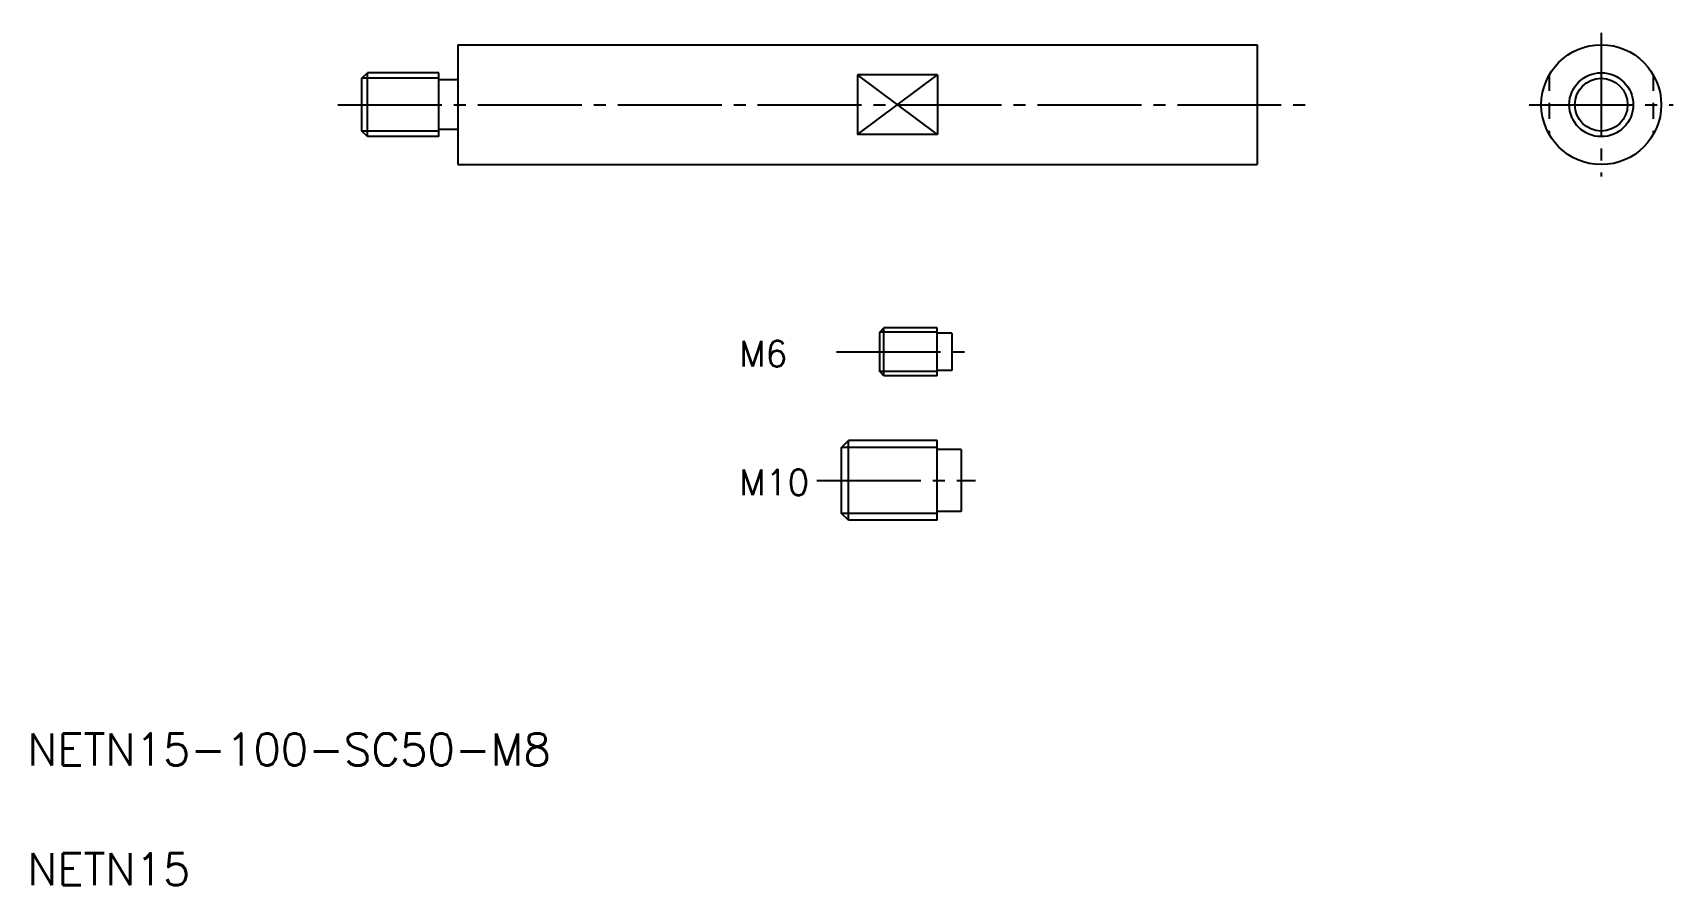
# Model space of a CAD drawing. Extents: x 11 to 216, y 10 to 117.
import ezdxf

# ---------------------------------------------------------------- set-up
doc = ezdxf.new("R2010")
doc.units = 0
doc.linetypes.add('CENTER', pattern=[17.5, 13, -1.5, 1.5, -1.5])
doc.linetypes.add('DASHED', pattern=[3.5, 2, -1.5])
doc.layers.get('0').update_dxf_attribs({"linetype": 'CONTINUOUS'})
doc.layers.add('CENTER', color=1, linetype='CENTER')
doc.styles.get("Standard").update_dxf_attribs({"font": 'txt', "bigfont": 'BIGFONT'})

msp = doc.modelspace()

# ---------------------------------------------------------------- linework, layer by layer
at = {"color": 7, "linetype": 'CONTINUOUS'}
for p, q in [((63.86, 115.17), (163.86, 115.17)), ((63.86, 115.17), (63.86, 100.17)), ((163.86, 115.17), (163.86, 100.17)), ((51.86, 110.97), (52.56, 111.67)), ((51.86, 104.37), (51.86, 110.97)), ((52.56, 103.67), (52.56, 111.67)), ((61.46, 111.67), (52.56, 111.67)), ((61.46, 103.67), (61.46, 111.67)), ((113.86, 111.41), (113.86, 103.93)), ((123.86, 111.41), (113.86, 111.41)), ((123.86, 111.41), (123.86, 103.93)), ((63.86, 110.77), (61.46, 110.77)), ((52.56, 103.67), (51.86, 104.37)), ((61.46, 103.67), (52.56, 103.67)), ((63.86, 104.57), (61.46, 104.57)), ((123.86, 103.93), (113.86, 103.93)), ((63.86, 100.17), (163.86, 100.17)), ((116.63, 79.22), (117.16, 79.74)), ((116.63, 74.27), (116.63, 79.22)), ((123.83, 79.74), (117.16, 79.74)), ((117.16, 73.74), (117.16, 79.74)), ((123.83, 73.74), (123.83, 79.74)), ((125.63, 79.07), (123.83, 79.07)), ((125.63, 79.07), (125.63, 74.42)), ((117.16, 73.74), (116.63, 74.27)), ((125.63, 74.42), (123.83, 74.42)), ((123.83, 73.74), (117.16, 73.74)), ((111.83, 64.78), (112.71, 65.66)), ((111.83, 56.53), (111.83, 64.78)), ((112.71, 55.66), (112.71, 65.66)), ((123.83, 65.66), (112.71, 65.66)), ((123.83, 55.66), (123.83, 65.66)), ((126.83, 64.53), (123.83, 64.53)), ((126.83, 64.53), (126.83, 56.78)), ((112.71, 55.66), (111.83, 56.53)), ((123.83, 55.66), (112.71, 55.66)), ((126.83, 56.78), (123.83, 56.78))]:
    msp.add_line(p, q, dxfattribs=at)
at = {"color": 3, "linetype": 'CONTINUOUS'}
for p, q in [((61.46, 110.97), (51.86, 110.97)), ((113.86, 103.93), (123.86, 111.41)), ((123.86, 103.93), (113.86, 111.41)), ((61.46, 104.37), (51.86, 104.37)), ((123.83, 79.22), (116.63, 79.22)), ((123.83, 74.27), (116.63, 74.27)), ((123.83, 64.78), (111.83, 64.78)), ((123.83, 56.53), (111.83, 56.53))]:
    msp.add_line(p, q, dxfattribs=at)
at = {"color": 3, "linetype": 'DASHED'}
for p, q in [((200.39, 111.41), (200.39, 103.93)), ((213.39, 111.41), (213.39, 103.93))]:
    msp.add_line(p, q, dxfattribs=at)
at = {"color": 7, "linetype": 'CONTINUOUS'}
for radius in [7.5, 4]:
    msp.add_circle((206.89, 107.67), radius, dxfattribs=at)
at = {"color": 3, "linetype": 'CONTINUOUS'}
msp.add_circle((206.89, 107.67), 3.3, dxfattribs=at)
at = {"layer": 'CENTER', "color": 1, "linetype": 'CENTER'}
for p, q in [((206.89, 116.67), (206.89, 98.67)), ((48.86, 107.67), (170.86, 107.67)), ((197.89, 107.67), (215.89, 107.67)), ((111.23, 76.74), (128.63, 76.74)), ((108.77, 60.66), (128.63, 60.66))]:
    msp.add_line(p, q, dxfattribs=at)

# ---------------------------------------------------------------- texts
at = {"color": 7, "linetype": 'CONTINUOUS'}
for s, height, p in [('M6', 3.2, (99.05, 74.9)), ('M10', 3.2, (99.05, 58.81)), ('NETN15-100-SC50-M8', 4, (10, 25)), ('NETN15', 4, (10, 10))]:
    msp.add_text(s, height=height, dxfattribs=at).set_placement(p)

doc.saveas('drawing.dxf')
